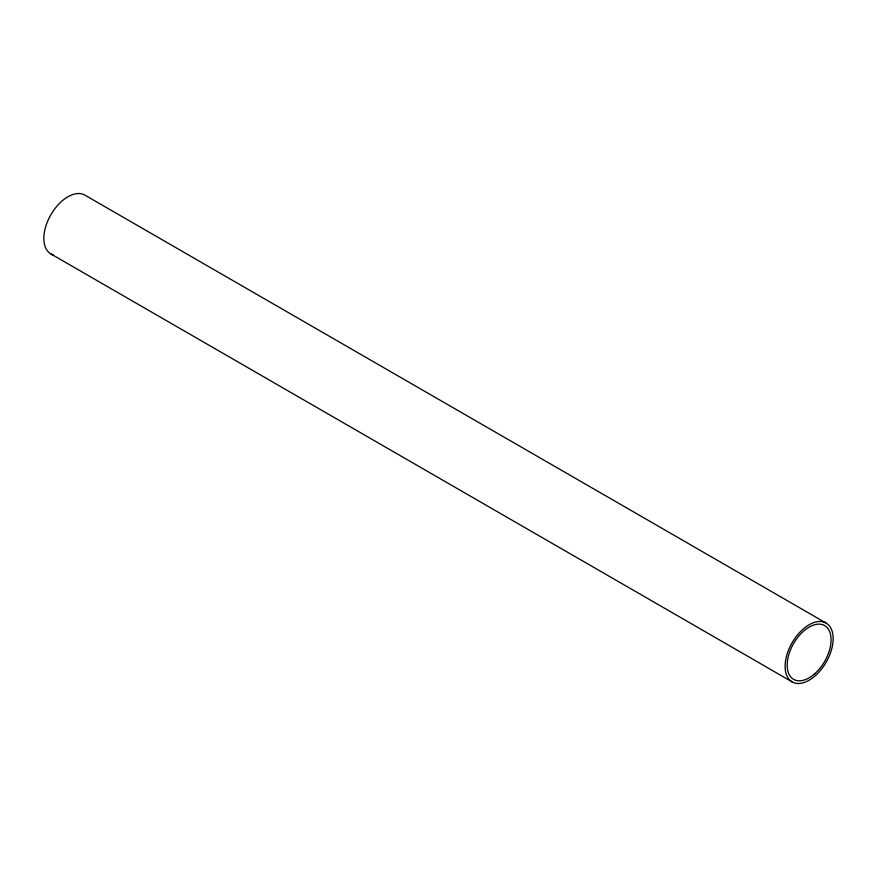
<?xml version="1.0" encoding="UTF-8"?>
<svg xmlns="http://www.w3.org/2000/svg" width="877" height="877" viewBox="0 0 877 877"><rect width="100%" height="100%" fill="white"/><g stroke="black" fill="none" stroke-linecap="round" stroke-linejoin="round"><path stroke-width="1.32" d="M826.112 623.065A33.973 19.612 -60 0 0 785.924 658.693A33.973 19.612 -60 0 0 815.347 675.685A33.973 19.612 -60 0 0 826.112 623.065L84.85 195.1A33.973 19.612 -60 0 0 49.814 216.663A33.973 19.612 -60 0 0 53.245 254.966M50.888 253.935L792.15 681.9M814.81 673.689A31.057 17.935 -60 0 0 824.654 625.586A31.057 17.935 -60 0 0 787.919 658.167A31.057 17.935 -60 0 0 814.81 673.689"/></g></svg>
